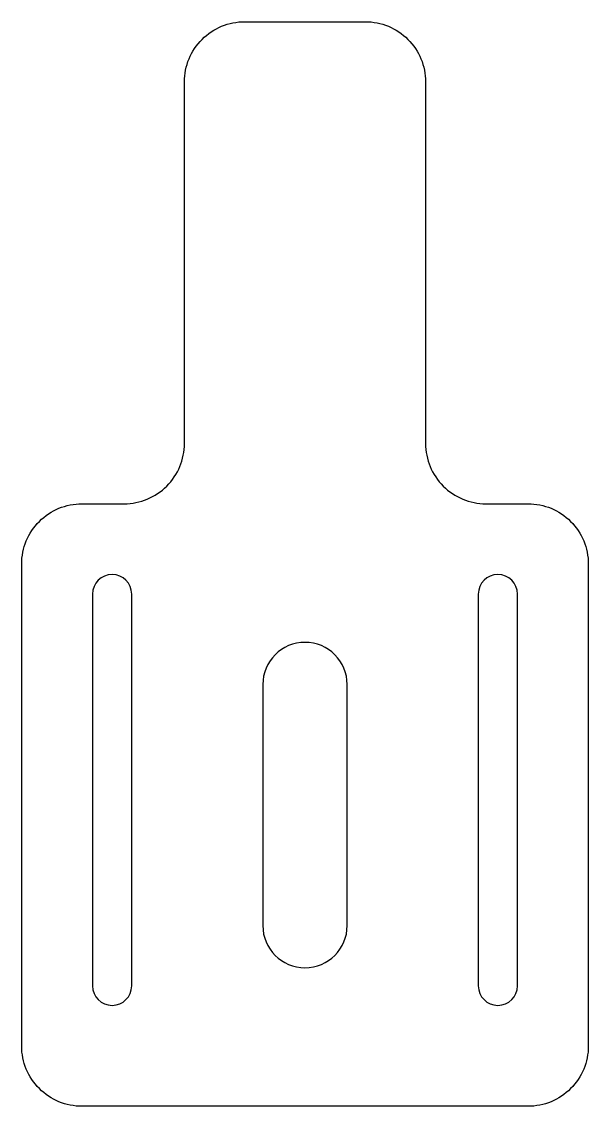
# Model space of a CAD drawing. Header units: millimetres. Extents: x 48 to 142, y 70 to 250.
import ezdxf

# ---------------------------------------------------------------- set-up
doc = ezdxf.new("R2010")
doc.units = ezdxf.units.MM
doc.layers.get('0').update_dxf_attribs({"linetype": 'CONTINUOUS'})

msp = doc.modelspace()

# ---------------------------------------------------------------- linework, layer by layer
for points in [[(57.85, 169.5), (64.85, 169.5, 0.414214), (74.85, 179.5), (74.85, 239.5, -0.414214), (84.85, 249.5), (104.85, 249.5, -0.414214), (114.85, 239.5), (114.85, 179.5, 0.414214), (124.85, 169.5), (131.85, 169.5, -0.414214), (141.85, 159.5), (141.85, 79.5, -0.414214), (131.85, 69.5), (57.85, 69.5, -0.414214), (47.85, 79.5), (47.85, 159.5, -0.414214)], [(59.6, 154.5), (59.6, 89.5, 1), (66.1, 89.5), (66.1, 154.5, 1)], [(123.6, 154.5), (123.6, 89.5, 1), (130.1, 89.5), (130.1, 154.5, 1)], [(87.85, 139.5), (87.85, 99.5, 1), (101.85, 99.5), (101.85, 139.5, 1)]]:
    msp.add_lwpolyline(points, format="xyb", close=True)

doc.saveas('drawing.dxf')
